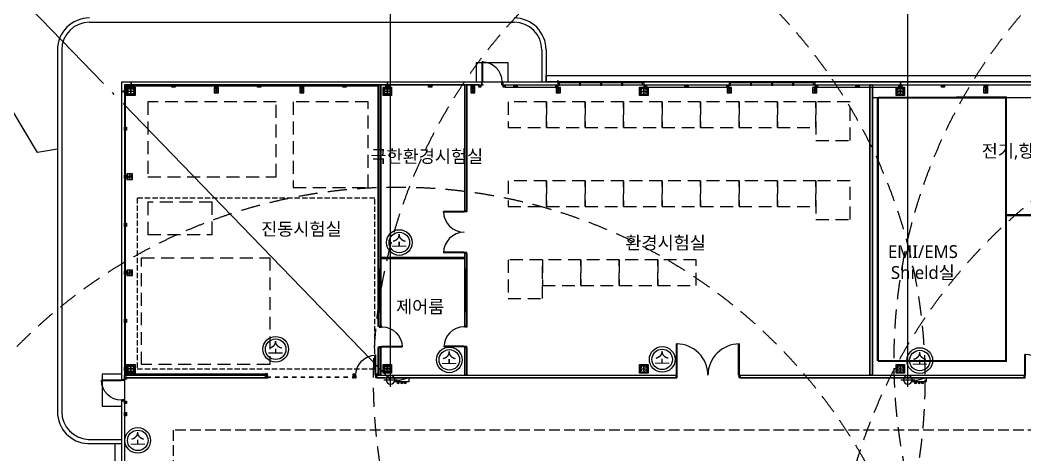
# Model space of a CAD drawing. Header units: millimetres. Extents: x 0 to 168200, y 0 to 118800.
# Drawn here: x 36319 to 83330, y 68870 to 89235 of the extents above; entities that cross this region are included whole.
import ezdxf
from ezdxf.enums import TextEntityAlignment as Align

# ---------------------------------------------------------------- set-up
doc = ezdxf.new("R2010")
doc.units = ezdxf.units.MM
doc.header["$LTSCALE"] = 200
for name, pattern in [('CEN-GAUN', [32.2, 30, -1, 0.2, -1]), ('CENTER', [50.8, 31.75, -6.35, 6.35, -6.35]), ('DASH', [0.35, 0.25, -0.1]), ('HID', [2.3, 1.5, -0.8]), ('HID2-GAUN', [3.75, 2.5, -1.25]), ('HIDDEN', [0.375, 0.25, -0.125]), ('HIDDEN2', [1, 0.5, -0.5])]:
    doc.linetypes.add(name, pattern=pattern)
doc.layers.get('DEFPOINTS').update_dxf_attribs({"color": 137})
for name, color, linetype in [('AA-WAXM-FRAM', 7, 'Continuous'), ('BACK', 8, 'Continuous'), ('CEN', 1, 'CEN-GAUN'), ('H', 2, 'Continuous'), ('PIPE', 3, 'Continuous'), ('R', 1, 'Continuous'), ('메탈판넬-2', 8, 'Continuous')]:
    doc.layers.add(name, color=color, linetype=linetype)
doc.styles.add('ghs', font='')
doc.styles.add('돋움', font='')
doc.styles.add('스타일1', font='')
doc.styles.get('ghs').set_extended_font_data('Dotum')
doc.styles.get('돋움').set_extended_font_data('Dotum')
doc.styles.get('스타일1').set_extended_font_data('Malgun Gothic')
doc.dimstyles.new('M-200', dxfattribs={"dimscale": 200, "dimtxt": 3, "dimasz": 1, "dimexe": 1, "dimexo": 1, "dimgap": 1, "dimtad": 1, "dimdec": 0, "dimdsep": 46, "dimlunit": 6, "dimtxsty": '돋움', "dimblk": 'DOT', "dimcen": 1, "dimclrd": 256, "dimclre": 256, "dimclrt": 256, "dimazin": 0, "dimtfac": 1, "dimtdec": 0, "dimtix": 1, "dimtmove": 2, "dimatfit": 3, "dimldrblk": 'DOT', "dimfxl": 1, "dimtolj": 1, "dimtzin": 1, "dimlwd": -1, "dimlwe": -1, "dimarcsym": 0})

# ---------------------------------------------------------------- blocks, each defined once
blk = doc.blocks.new('HH')
at = {"layer": 'H'}
blk.add_hatch(color=1, dxfattribs=at).paths.add_polyline_path([(-650, 0), (-650, -180), (0, -180)])
at = {"layer": 'H', "color": 1}
for p, q in [((0, -180), (-650, 0)), ((-549, 41), (-426, 41)), ((-487, 102), (-487, -21)), ((-386, 41), (-263, 41)), ((-325, 102), (-325, -21)), ((-224, 41), (-101, 41)), ((-162, 102), (-162, -21))]:
    blk.add_line(p, q, dxfattribs=at)
at = {"layer": 'H'}
blk.add_lwpolyline([(-650, 0), (-650, -180), (0, -180), (0, 0)], close=True, dxfattribs=at)
at = {"layer": 'H', "color": 1}
for centre in [(-487, 41), (-325, 41), (-162, 41)]:
    blk.add_circle(centre, 40.6, dxfattribs=at)
blk = doc.blocks.new('f-004')
at = {"layer": 'PIPE', "color": 1, "linetype": 'CENTER'}
for p, q in [((-1.61, 0), (1.61, 0)), ((0, 1.61), (0, -1.61))]:
    blk.add_line(p, q, dxfattribs=at)
at = {"layer": 'PIPE', "color": 2}
blk.add_circle((0, 0), 1, dxfattribs=at)
blk = doc.blocks.new('_DOT')
at = {"color": 0, "linetype": 'ByBlock'}
blk.add_line((-0.5, 0), (-1, 0), dxfattribs=at)
at = {"color": 0, "linetype": 'ByBlock', "const_width": 0.5}
blk.add_lwpolyline([(-0.25, 0, 1), (0.25, 0, 1)], format="xyb", close=True, dxfattribs=at)
blk = doc.blocks.new('*D840')
at = {"layer": 'CEN', "ltscale": 3}
for p, q in [((33508, 93205), (36129, 90496)), ((53652, 72385), (36268, 90352))]:
    blk.add_line(p, q, dxfattribs=at)
at = {"layer": 'DEFPOINTS', "color": 0}
for p in [(36268, 90352), (53652, 72385)]:
    blk.add_point(p, dxfattribs=at)
at = {"layer": 'CEN', "linetype": 'ByBlock', "xscale": 200, "yscale": 200, "zscale": 200, "rotation": 314.053847875248}
blk.add_blockref('_DOT', (36268, 90352), dxfattribs=at)
at = {"layer": 'CEN', "insert": (35150, 92311), "char_height": 600, "attachment_point": 5, "rotation": 314.0538, "style": '돋움'}
blk.add_mtext('\\A1;R25,000', dxfattribs=at)
blk = doc.blocks.new('D-1000')
at = {"layer": 'BACK'}
blk.add_line((30, 125), (30, 1065), dxfattribs=at)
for points in [[(30, 125), (65, 125), (65, 1065), (30, 1065)], [(0, -10), (45, -10), (45, -10), (45, -10), (45, 95), (30, 95), (30, 125), (0, 125), (0, -10)], [(1000, -10), (955, -10), (955, -10), (955, -10), (955, 95), (970, 95), (970, 125), (1000, 125), (1000, -10)]]:
    blk.add_lwpolyline(points, dxfattribs=at)
blk.add_arc((30, 125), 940, 0, 90, dxfattribs=at)
blk = doc.blocks.new('D-2000')
at = {"layer": 'BACK'}
for p, q in [((30, 210), (30, 1180)), ((1970, 210), (1970, 1180))]:
    blk.add_line(p, q, dxfattribs=at)
for points in [[(30, 210), (65, 210), (65, 1180), (30, 1180)], [(1970, 210), (1935, 210), (1935, 1180), (1970, 1180)], [(0, 85), (45, 85), (45, 85), (45, 85), (45, 180), (30, 180), (30, 210), (0, 210), (0, 85)], [(2000, 85), (1955, 85), (1955, 85), (1955, 85), (1955, 180), (1970, 180), (1970, 210), (2000, 210), (2000, 85)]]:
    blk.add_lwpolyline(points, dxfattribs=at)
for centre, start, end in [((30, 210), 0, 90), ((1970, 210), 90, 180)]:
    blk.add_arc(centre, 970, start, end, dxfattribs=at)
blk = doc.blocks.new('XREF-A-PLAN$0$D-2000')
at = {"layer": 'BACK'}
for p, q in [((-970, 190), (-970, 1660)), ((1970, 190), (1970, 1660))]:
    blk.add_line(p, q, dxfattribs=at)
for points in [[(-970, 190), (-935, 190), (-935, 1660), (-970, 1660)], [(1970, 190), (1935, 190), (1935, 1660), (1970, 1660)], [(-1000, 65), (-955, 65), (-955, 65), (-955, 65), (-955, 160), (-970, 160), (-970, 190), (-1000, 190), (-1000, 65)], [(2000, 65), (1955, 65), (1955, 65), (1955, 65), (1955, 160), (1970, 160), (1970, 190), (2000, 190), (2000, 65)]]:
    blk.add_lwpolyline(points, dxfattribs=at)
for centre, start, end in [((-970, 190), 0, 90), ((1970, 190), 90, 180)]:
    blk.add_arc(centre, 1470, start, end, dxfattribs=at)
blk = doc.blocks.new('shutte-4x4')
at = {"layer": 'BACK'}
h = blk.add_hatch(dxfattribs=at)
h.set_pattern_fill('ANSI37', color=256, scale=1.25, angle=360, style=0)
h.set_pattern_definition([(135, (628927.8064, 2052648.192), (-2.806330038, -2.806330038), []), (225, (628927.8064, 2052648.192), (2.806330038, -2.806330038), [])])
h.paths.add_polyline_path([(-5027, 13, 0.484621), (-5027, 12, -0.246615), (-5022, 6), (-5022, 6), (-5022, -6), (-5016, -6), (-5016, 4, -0.042788), (-5016, 4, 0.351979)])
h.paths.add_polyline_path([(-5016, -6), (-5022, -6), (-5022, -9), (-5016, -9)])
h.paths.add_polyline_path([(-5016, -9), (-5022, -9), (-5022, -13), (-5016, -13)])
h.paths.add_polyline_path([(-5016, -13), (-5022, -13), (-5022, -23), (-5014, -23), (-5014, -17), (-5016, -17)])
h = blk.add_hatch(dxfattribs=at)
h.set_pattern_fill('ANSI37', color=256, scale=1.25, angle=360, style=0)
h.set_pattern_definition([(225, (628927.8064, 2061425.844), (-2.806330038, 2.806330038), []), (135, (628927.8064, 2061425.844), (2.806330038, 2.806330038), [])])
h.paths.add_polyline_path([(-996, 13, -0.484621), (-995, 12, 0.246615), (-1000, 6), (-1000, 6), (-1000, -6), (-1006, -6), (-1006, 4, 0.042788), (-1006, 4, -0.351979)])
h.paths.add_polyline_path([(-1006, -6), (-1000, -6), (-1000, -9), (-1006, -9)])
h.paths.add_polyline_path([(-1006, -9), (-1000, -9), (-1000, -13), (-1006, -13)])
h.paths.add_polyline_path([(-1006, -13), (-1000, -13), (-1000, -23), (-1009, -23), (-1009, -17), (-1006, -17)])
for p, q in [((-5111, 75), (-5111, -25)), ((-5096, 75), (-5111, 75)), ((-5110, 73), (-5110, -24)), ((-5096, 73), (-5110, 73)), ((-5026, 85), (-5096, 85)), ((-5096, 85), (-5096, 55)), ((-5096, 75), (-5096, 73)), ((-5094, 55), (-5096, 55)), ((-5029, 83), (-5094, 83)), ((-5094, 83), (-5094, 55)), ((-5083, 26), (-5013, 26)), ((-5083, -2), (-5083, 26)), ((-5081, 25), (-5011, 25)), ((-5081, 0), (-5081, 25)), ((-5071, 77), (-5071, 83)), ((-5051, 77), (-5071, 77)), ((-5066, 85), (-5066, 125)), ((-5066, 75), (-5066, 83)), ((-5063, 13), (-5063, 23)), ((-5056, 85), (-5056, 125)), ((-5056, 75), (-5056, 83)), ((-5051, 77), (-5051, 83)), ((-5029, 83), (-5029, 55)), ((-5026, 55), (-5029, 55)), ((-5026, 85), (-5026, 55)), ((-5026, 73), (-5026, 75)), ((-5011, 75), (-5026, 75)), ((-5013, 73), (-5026, 73)), ((-5022, 0), (-5022, 6)), ((-5016, -17), (-5016, 4)), ((-5014, -23), (-5014, 4)), ((-5013, 26), (-5013, 73)), ((-5011, 25), (-5011, 75)), ((-5011, -25), (-5011, 4)), ((-1011, 25), (-1011, 75)), ((-1011, 75), (-996, 75)), ((-941, 25), (-1011, 25)), ((-1011, -25), (-1011, 4)), ((-1010, 26), (-1010, 73)), ((-1010, 73), (-996, 73)), ((-940, 26), (-1010, 26)), ((-1009, -23), (-1009, 4)), ((-1006, -17), (-1006, 4)), ((-1000, 0), (-1000, 6)), ((-996, 85), (-926, 85)), ((-996, 85), (-996, 55)), ((-996, 73), (-996, 75)), ((-996, 55), (-994, 55)), ((-994, 83), (-929, 83)), ((-994, 83), (-994, 55)), ((-971, 77), (-971, 83)), ((-971, 77), (-951, 77)), ((-966, 85), (-966, 125)), ((-966, 75), (-966, 83)), ((-960, 13), (-960, 23)), ((-956, 85), (-956, 125)), ((-956, 75), (-956, 83)), ((-951, 77), (-951, 83)), ((-941, 0), (-941, 25)), ((-940, -2), (-940, 26)), ((-929, 83), (-929, 55)), ((-929, 55), (-926, 55)), ((-926, 85), (-926, 55)), ((-926, 75), (-926, 73)), ((-926, 75), (-911, 75)), ((-926, 73), (-913, 73)), ((-913, 73), (-913, -24)), ((-911, 75), (-911, -25)), ((-5111, -25), (-5011, -25)), ((-5110, -24), (-5013, -24)), ((-5083, -2), (-5025, -2)), ((-5081, 0), (-5022, 0)), ((-5031, -6), (-5036, -9)), ((-5031, -13), (-5036, -9)), ((-5031, -6), (-5014, -6)), ((-5031, -13), (-5014, -13)), ((-5025, -24), (-5025, -2)), ((-5022, -24), (-5022, 0)), ((-5014, -17), (-5016, -17)), ((-5014, -6), (-5011, -3)), ((-5014, -13), (-5011, -16)), ((-5013, -24), (-5013, -2)), ((-5011, -25), (-5011, 0)), ((-1011, -25), (-1011, 0)), ((-1009, -6), (-1011, -3)), ((-1009, -13), (-1011, -16)), ((-911, -25), (-1011, -25)), ((-1010, -24), (-1010, -2)), ((-913, -24), (-1010, -24)), ((-991, -6), (-1009, -6)), ((-991, -13), (-1009, -13)), ((-1009, -17), (-1006, -17)), ((-941, 0), (-1000, 0)), ((-1000, -24), (-1000, 0)), ((-940, -2), (-998, -2)), ((-998, -24), (-998, -2)), ((-991, -6), (-986, -9)), ((-991, -13), (-986, -9))]:
    blk.add_line(p, q, dxfattribs=at)
at = {"layer": 'BACK', "linetype": 'HIDDEN2', "ltscale": 2}
for p, q in [((-5063, 23), (-960, 23)), ((-5063, 13), (-960, 13))]:
    blk.add_line(p, q, dxfattribs=at)
at = {"layer": 'BACK'}
for points in [[(-5011, 175), (-5111, 175), (-5111, 85), (-5011, 85)], [(-5014, 173), (-5109, 173), (-5109, 87), (-5014, 87)], [(-1011, 175), (-911, 175), (-911, 85), (-1011, 85)], [(-1009, 173), (-914, 173), (-914, 87), (-1009, 87)]]:
    blk.add_lwpolyline(points, close=True, dxfattribs=at)
for centre, radius, start, end in [((-5117, 80), 7.53, 318.3864, 41.6136), ((-5116, 80), 7.53, 318.3864, 41.6136), ((-5114, 80), 7.53, 318.3864, 41.6136), ((-5113, 80), 7.53, 318.3864, 41.6136), ((-5112, 80), 7.53, 318.3864, 41.6136), ((-5111, 80), 7.53, 318.3864, 41.6136), ((-5110, 80), 7.53, 318.3864, 41.6136), ((-5108, 80), 7.53, 318.3864, 41.6136), ((-5107, 80), 7.53, 318.3864, 41.6136), ((-5106, 80), 7.53, 318.3864, 41.6136), ((-5069, 132), 7.9, 216.9609, 331.8306), ((-5061, 99), 24.2, 245.5812, 294.4188), ((-5055, 124), 7.93, 47.3689, 145.662), ((-5027, 2), 11, 10.779, 88.343), ((-5027, 13), 0.603, 108.9819, 212.4052), ((-5030, 5), 8.07, 9.966, 64.9017), ((-5016, 80), 7.53, 138.3864, 221.6136), ((-5015, 80), 7.53, 138.3864, 221.6136), ((-5014, 80), 7.53, 138.3864, 221.6136), ((-5013, 80), 7.53, 138.3864, 221.6136), ((-5012, 80), 7.53, 138.3864, 221.6136), ((-5010, 80), 7.53, 138.3864, 221.6136), ((-5009, 80), 7.53, 138.3864, 221.6136), ((-5008, 80), 7.53, 138.3864, 221.6136), ((-5014, 4), 2.5, 0, 180), ((-5007, 80), 7.53, 138.3864, 221.6136), ((-5006, 80), 7.53, 138.3864, 221.6136), ((-1017, 80), 7.53, 318.3864, 41.6136), ((-1009, 4), 2.5, 0, 180), ((-1016, 80), 7.53, 318.3864, 41.6136), ((-1014, 80), 7.53, 318.3864, 41.6136), ((-1013, 80), 7.53, 318.3864, 41.6136), ((-1012, 80), 7.53, 318.3864, 41.6136), ((-995, 2), 11, 91.657, 169.221), ((-1011, 80), 7.53, 318.3864, 41.6136), ((-1010, 80), 7.53, 318.3864, 41.6136), ((-1008, 80), 7.53, 318.3864, 41.6136), ((-1007, 80), 7.53, 318.3864, 41.6136), ((-1006, 80), 7.53, 318.3864, 41.6136), ((-992, 5), 8.07, 115.0983, 170.034), ((-996, 13), 0.603, 327.5948, 71.0181), ((-967, 124), 7.93, 34.338, 132.6311), ((-961, 99), 24.2, 245.5812, 294.4188), ((-954, 132), 7.9, 208.1694, 323.0391), ((-916, 80), 7.53, 138.3864, 221.6136), ((-915, 80), 7.53, 138.3864, 221.6136), ((-914, 80), 7.53, 138.3864, 221.6136), ((-913, 80), 7.53, 138.3864, 221.6136), ((-912, 80), 7.53, 138.3864, 221.6136), ((-910, 80), 7.53, 138.3864, 221.6136), ((-909, 80), 7.53, 138.3864, 221.6136), ((-908, 80), 7.53, 138.3864, 221.6136), ((-907, 80), 7.53, 138.3864, 221.6136), ((-906, 80), 7.53, 138.3864, 221.6136)]:
    blk.add_arc(centre, radius, start, end, dxfattribs=at)
blk = doc.blocks.new('SQ-PIPE-100X100X4.5T')
at = {"layer": 'BACK'}
for p, q in [((-89, 8), (46, 8)), ((-89, -8), (46, -8))]:
    blk.add_line(p, q, dxfattribs=at)
blk.add_circle((-69, 0), 7.5, dxfattribs=at)
blk.add_arc((-102, 0), 15.1, 330.1372, 29.8628, dxfattribs=at)
blk = doc.blocks.new('SQ-PIPE-100X100X4.5TS')
at = {"layer": 'BACK'}
for p, q in [((-71, 4), (71, 96)), ((71, 4), (-71, 96))]:
    blk.add_line(p, q, dxfattribs=at)
for points in [[(75, 0), (75, 100), (-75, 100), (-75, 0)], [(71, 4), (71, 96), (-71, 96), (-71, 4)]]:
    blk.add_lwpolyline(points, close=True, dxfattribs=at)
blk = doc.blocks.new('SQ-PIPE-100X100X4.5TP')
at = {"layer": 'BACK'}
for p, q in [((-96, 96), (-4, 4)), ((-4, 96), (-96, 4))]:
    blk.add_line(p, q, dxfattribs=at)
for points in [[(0, 100), (0, 0), (-100, 0), (-100, 100)], [(-4, 96), (-4, 4), (-96, 4), (-96, 96)]]:
    blk.add_lwpolyline(points, close=True, dxfattribs=at)
blk = doc.blocks.new('X-PIPE-1PL')
at = {"layer": 'AA-WAXM-FRAM', "color": 8}
for p, q in [((24100, 200), (27900, 200)), ((32100, 200), (35950, 200))]:
    blk.add_line(p, q, dxfattribs=at)
for p in [(16380, 200), (17520, 200), (19980, 200), (24120, 200), (27980, 200), (32120, 200), (-200, -13480), (-200, -14620)]:
    blk.add_blockref('SQ-PIPE-100X100X4.5TP', p)
at = {"layer": 'AA-WAXM-FRAM'}
for p, xscale, rotation in [((-346, 0), -1, 180), ((0, 346), -1.000000000000004, 90), ((12000, 346), -1.000000000000004, 90), ((36000, 346), -1.000000000000004, 90)]:
    blk.add_blockref('SQ-PIPE-100X100X4.5T', p, dxfattribs=dict(at, xscale=xscale, rotation=rotation))
at = {"layer": '메탈판넬-2', "xscale": -1}
for p, rotation in [((-300, 0), 270), ((0, 300), 180), ((2000, 300), 180), ((4000, 300), 180), ((6000, 300), 180), ((8000, 300), 180), ((10000, 300), 180), ((12000, 300), 180), ((14000, 300), 180), ((16000, 300), 180), ((18000, 300), 180), ((26000, 300), 180), ((34000, 300), 180), ((36000, 308), 180), ((38000, 300), 180), ((40000, 300), 180), ((-300, -1750), 270), ((-300, -4000), 270), ((-300, -6250), 270), ((-300, -8500), 270), ((-300, -10750), 270), ((-300, -13000), 270), ((-300, -15125), 270)]:
    blk.add_blockref('SQ-PIPE-100X100X4.5TS', p, dxfattribs=dict(at, rotation=rotation))
blk = doc.blocks.new('1층 창문-1')
at = {"layer": 'BACK'}
for p, q in [((61530, 86335), (61500, 86335)), ((61500, 86335), (61500, 86185)), ((61560, 86311), (61500, 86311)), ((61500, 86185), (61560, 86185)), ((61530, 86311), (61530, 86335)), ((61560, 86185), (61560, 86311)), ((62515, 86312), (62515, 86336)), ((63500, 86312), (63500, 86336)), ((64485, 86312), (64485, 86336)), ((65440, 86311), (65500, 86311)), ((65440, 86185), (65440, 86311)), ((65500, 86185), (65440, 86185)), ((65470, 86311), (65470, 86335)), ((65470, 86335), (65500, 86335)), ((65500, 86335), (65500, 86185)), ((69530, 86335), (69500, 86335)), ((69500, 86335), (69500, 86185)), ((69560, 86311), (69500, 86311)), ((69500, 86185), (69560, 86185)), ((69530, 86311), (69530, 86335)), ((69560, 86185), (69560, 86311)), ((70515, 86312), (70515, 86336)), ((71500, 86312), (71500, 86336)), ((72485, 86312), (72485, 86336)), ((73440, 86311), (73500, 86311)), ((73440, 86185), (73440, 86311)), ((73500, 86185), (73440, 86185)), ((73470, 86311), (73470, 86335)), ((73470, 86335), (73500, 86335)), ((73500, 86335), (73500, 86185))]:
    blk.add_line(p, q, dxfattribs=at)
at = {"layer": 'BACK', "linetype": 'Continuous', "ltscale": 2}
for p, q in [((61530, 86335), (65470, 86335)), ((61530, 86311), (65500, 86311)), ((69530, 86335), (73470, 86335)), ((69530, 86311), (73500, 86311))]:
    blk.add_line(p, q, dxfattribs=at)
at = {"layer": 'BACK', "linetype": 'Continuous'}
for p, q in [((65500, 86185), (61560, 86185)), ((73500, 86185), (69560, 86185))]:
    blk.add_line(p, q, dxfattribs=at)
at = {"layer": 'BACK'}
for points in [[(62485, 86186), (62545, 86186), (62545, 86312), (62485, 86312)], [(63470, 86186), (63530, 86186), (63530, 86312), (63470, 86312)], [(64455, 86186), (64515, 86186), (64515, 86312), (64455, 86312)], [(70485, 86186), (70545, 86186), (70545, 86312), (70485, 86312)], [(71470, 86186), (71530, 86186), (71530, 86312), (71470, 86312)], [(72455, 86186), (72515, 86186), (72515, 86312), (72455, 86312)]]:
    blk.add_lwpolyline(points, close=True, dxfattribs=at)
blk = doc.blocks.new('*U220')
for p, q in [((59, 185), (0, 185)), ((59, 9), (0, 9)), ((72, 172), (72, 22)), ((78, 172), (78, 22)), ((91, 185), (150, 185)), ((91, 9), (150, 9))]:
    blk.add_line(p, q)
for points in [[(150, 185), (150, 194), (0, 194), (0, 185)], [(0, 9), (0, 0), (150, 0), (150, 9)]]:
    blk.add_lwpolyline(points)
for centre, start, end in [((59, 172), 0, 90), ((59, 22), 270, 0), ((91, 172), 90, 180), ((91, 22), 180, 270)]:
    blk.add_arc(centre, 13, start, end)
blk = doc.blocks.new('x-stu-1Fcol')
at = {"layer": 'BACK'}
for p, q in [((4110, 50), (3890, 50)), ((8110, 50), (7890, 50)), ((16110, 50), (15890, 50)), ((20110, 50), (19890, 50)), ((28110, 50), (27890, 50)), ((32110, 50), (31890, 50)), ((40110, 50), (39890, 50)), ((-53, -4140), (-53, -3860)), ((-53, -8640), (-53, -8360))]:
    blk.add_line(p, q, dxfattribs=at)
for points in [[(200, 200), (200, -200), (-200, -200), (-200, 200)], [(150, 150), (150, -150), (-150, -150), (-150, 150)], [(6, 150), (6, 5), (-6, 5), (-6, 150)], [(4100, 180), (3900, 180), (3900, -80), (4100, -80)], [(8100, 180), (7900, 180), (7900, -80), (8100, -80)], [(11800, -200), (11800, 200), (12200, 200), (12200, -200)], [(11850, -150), (11850, 150), (12150, 150), (12150, -150)], [(11994, 5), (11994, 150), (12006, 150), (12006, 5)], [(16100, 180), (15900, 180), (15900, -80), (16100, -80)], [(20100, 180), (19900, 180), (19900, -80), (20100, -80)], [(23800, 200), (24200, 200), (24200, -200), (23800, -200)], [(23850, 150), (24150, 150), (24150, -150), (23850, -150)], [(23850, 6), (23995, 6), (23995, -6), (23850, -6)], [(24005, 6), (24150, 6), (24150, -6), (24005, -6)], [(28100, 180), (27900, 180), (27900, -80), (28100, -80)], [(32100, 180), (31900, 180), (31900, -80), (32100, -80)], [(35800, 200), (36200, 200), (36200, -200), (35800, -200)], [(35850, 150), (36150, 150), (36150, -150), (35850, -150)], [(35850, 6), (35995, 6), (35995, -6), (35850, -6)], [(36005, 6), (36150, 6), (36150, -6), (36005, -6)], [(40100, 180), (39900, 180), (39900, -80), (40100, -80)], [(6, -5), (6, -150), (-6, -150), (-6, -5)], [(11994, -150), (11994, -5), (12006, -5), (12006, -150)], [(77, -4130), (77, -3870), (-183, -3870), (-183, -4130)], [(77, -8630), (77, -8370), (-183, -8370), (-183, -8630)], [(200, -12800), (200, -13200), (-200, -13200), (-200, -12800)], [(150, -12850), (150, -13150), (-150, -13150), (-150, -12850)], [(6, -12850), (6, -12995), (-6, -12995), (-6, -12850)], [(6, -13005), (6, -13150), (-6, -13150), (-6, -13005)], [(12200, -12800), (12200, -13200), (11800, -13200), (11800, -12800)], [(12150, -12850), (12150, -13150), (11850, -13150), (11850, -12850)], [(12006, -12850), (12006, -12995), (11994, -12995), (11994, -12850)], [(12006, -13005), (12006, -13150), (11994, -13150), (11994, -13005)], [(23800, -12800), (24200, -12800), (24200, -13200), (23800, -13200)], [(23850, -12850), (24150, -12850), (24150, -13150), (23850, -13150)], [(23850, -12994), (23995, -12994), (23995, -13006), (23850, -13006)], [(24005, -12994), (24150, -12994), (24150, -13006), (24005, -13006)], [(35800, -12800), (36200, -12800), (36200, -13200), (35800, -13200)], [(35850, -12850), (36150, -12850), (36150, -13150), (35850, -13150)], [(35850, -12994), (35995, -12994), (35995, -13006), (35850, -13006)], [(36005, -12994), (36150, -12994), (36150, -13006), (36005, -13006)]]:
    blk.add_lwpolyline(points, close=True, dxfattribs=at)
for points in [[(-150, 150), (-135, 150), (-135, 23, 0.414214), (-117, 5), (117, 5, 0.414214), (135, 23), (135, 150), (150, 150), (150, -150), (135, -150), (135, -23, 0.414214), (117, -5), (-117, -5, 0.414214), (-135, -23), (-135, -150), (-150, -150)], [(4050, -50), (4050, -41), (4016, -41, -0.414214), (4003, -28), (4003, 128, -0.414214), (4016, 141), (4050, 141), (4050, 150), (3950, 150), (3950, 141), (3984, 141, -0.414214), (3997, 128), (3997, -28, -0.414214), (3984, -41), (3950, -41), (3950, -50)], [(8050, -50), (8050, -41), (8016, -41, -0.414214), (8003, -28), (8003, 128, -0.414214), (8016, 141), (8050, 141), (8050, 150), (7950, 150), (7950, 141), (7984, 141, -0.414214), (7997, 128), (7997, -28, -0.414214), (7984, -41), (7950, -41), (7950, -50)], [(12150, -150), (12135, -150), (12135, -23, 0.414214), (12117, -5), (11883, -5, 0.414214), (11865, -23), (11865, -150), (11850, -150), (11850, 150), (11865, 150), (11865, 23, 0.414214), (11883, 5), (12117, 5, 0.414214), (12135, 23), (12135, 150), (12150, 150)], [(16050, -50), (16050, -41), (16016, -41, -0.414214), (16003, -28), (16003, 128, -0.414214), (16016, 141), (16050, 141), (16050, 150), (15950, 150), (15950, 141), (15984, 141, -0.414214), (15997, 128), (15997, -28, -0.414214), (15984, -41), (15950, -41), (15950, -50)], [(20050, -50), (20050, -41), (20016, -41, -0.414214), (20003, -28), (20003, 128, -0.414214), (20016, 141), (20050, 141), (20050, 150), (19950, 150), (19950, 141), (19984, 141, -0.414214), (19997, 128), (19997, -28, -0.414214), (19984, -41), (19950, -41), (19950, -50)], [(23850, -150), (23850, -135), (23977, -135, 0.414214), (23995, -117), (23995, 117, 0.414214), (23977, 135), (23850, 135), (23850, 150), (24150, 150), (24150, 135), (24023, 135, 0.414214), (24005, 117), (24005, -117, 0.414214), (24023, -135), (24150, -135), (24150, -150)], [(28050, -50), (28050, -41), (28016, -41, -0.414214), (28003, -28), (28003, 128, -0.414214), (28016, 141), (28050, 141), (28050, 150), (27950, 150), (27950, 141), (27984, 141, -0.414214), (27997, 128), (27997, -28, -0.414214), (27984, -41), (27950, -41), (27950, -50)], [(32050, -50), (32050, -41), (32016, -41, -0.414214), (32003, -28), (32003, 128, -0.414214), (32016, 141), (32050, 141), (32050, 150), (31950, 150), (31950, 141), (31984, 141, -0.414214), (31997, 128), (31997, -28, -0.414214), (31984, -41), (31950, -41), (31950, -50)], [(35850, -150), (35850, -135), (35977, -135, 0.414214), (35995, -117), (35995, 117, 0.414214), (35977, 135), (35850, 135), (35850, 150), (36150, 150), (36150, 135), (36023, 135, 0.414214), (36005, 117), (36005, -117, 0.414214), (36023, -135), (36150, -135), (36150, -150)], [(40050, -50), (40050, -41), (40016, -41, -0.414214), (40003, -28), (40003, 128, -0.414214), (40016, 141), (40050, 141), (40050, 150), (39950, 150), (39950, 141), (39984, 141, -0.414214), (39997, 128), (39997, -28, -0.414214), (39984, -41), (39950, -41), (39950, -50)], [(-150, -12850), (-135, -12850), (-135, -12977, 0.414214), (-117, -12995), (117, -12995, 0.414214), (135, -12977), (135, -12850), (150, -12850), (150, -13150), (135, -13150), (135, -13023, 0.414214), (117, -13005), (-117, -13005, 0.414214), (-135, -13023), (-135, -13150), (-150, -13150)], [(11850, -12850), (11865, -12850), (11865, -12977, 0.414214), (11883, -12995), (12117, -12995, 0.414214), (12135, -12977), (12135, -12850), (12150, -12850), (12150, -13150), (12135, -13150), (12135, -13023, 0.414214), (12117, -13005), (11883, -13005, 0.414214), (11865, -13023), (11865, -13150), (11850, -13150)], [(23850, -13150), (23850, -13135), (23977, -13135, 0.414214), (23995, -13117), (23995, -12883, 0.414214), (23977, -12865), (23850, -12865), (23850, -12850), (24150, -12850), (24150, -12865), (24023, -12865, 0.414214), (24005, -12883), (24005, -13117, 0.414214), (24023, -13135), (24150, -13135), (24150, -13150)], [(35850, -13150), (35850, -13135), (35977, -13135, 0.414214), (35995, -13117), (35995, -12883, 0.414214), (35977, -12865), (35850, -12865), (35850, -12850), (36150, -12850), (36150, -12865), (36023, -12865, 0.414214), (36005, -12883), (36005, -13117, 0.414214), (36023, -13135), (36150, -13135), (36150, -13150)]]:
    blk.add_lwpolyline(points, format="xyb", close=True, dxfattribs=at)
for centre, radius in [((-71, 110), 11), ((70, 110), 11), ((3950, 50), 12), ((4050, 50), 12), ((7950, 50), 12), ((8050, 50), 12), ((11930, 110), 11), ((12070, 110), 11), ((15950, 50), 12), ((16050, 50), 12), ((19950, 50), 12), ((20050, 50), 12), ((23890, 70), 11), ((24110, 70), 11), ((27950, 50), 12), ((28050, 50), 12), ((31950, 50), 12), ((32050, 50), 12), ((35890, 70), 11), ((36110, 70), 11), ((39950, 50), 12), ((40050, 50), 12), ((-71, -110), 11), ((70, -110), 11), ((11930, -110), 11), ((12070, -110), 11), ((23890, -71), 11), ((24110, -71), 11), ((35890, -71), 11), ((36110, -71), 11), ((-53, -3920), 12), ((-53, -4080), 12), ((-53, -8420), 12), ((-53, -8580), 12), ((-71, -12890), 11), ((-71, -13110), 11), ((70, -12890), 11), ((70, -13110), 11), ((11930, -12890), 11), ((11930, -13110), 11), ((12070, -12890), 11), ((12070, -13110), 11), ((23890, -12929), 11), ((23890, -13070), 11), ((24110, -12929), 11), ((24110, -13070), 11), ((35890, -12929), 11), ((35890, -13070), 11), ((36110, -12929), 11), ((36110, -13070), 11)]:
    blk.add_circle(centre, radius, dxfattribs=at)
at = {"layer": 'BACK', "rotation": 89.99999999999997}
for p in [(44, -4075), (44, -8575)]:
    blk.add_blockref('*U220', p, dxfattribs=at)
at = {"layer": 'BACK', "style": '스타일1'}
for p in [(3940, 76), (7940, 76), (15940, 76), (19940, 76), (27940, 76), (31940, 76), (39940, 76)]:
    blk.add_text('WC1', height=35, rotation=90, dxfattribs=at).set_placement(p)
for p in [(-36, -3911), (-36, -8411)]:
    blk.add_text('WC2', height=35, dxfattribs=at).set_placement(p)
blk = doc.blocks.new('EL-FR')
at = {"layer": 'BACK', "linetype": 'HIDDEN', "ltscale": 2}
for p, q in [((-1500, -1120), (-740, -1120)), ((-3300, -1880), (-4060, -1880)), ((-6000, -2220), (-5240, -2220)), ((-3300, -2150), (-4150, -2150)), ((-1500, -2150), (-650, -2150)), ((-8000, -2980), (-8760, -2980)), ((-6000, -3020), (-5240, -3020)), ((-7800, -3780), (-8560, -3780)), ((-6000, -3820), (-5240, -3820)), ((-3300, -3850), (-4150, -3850)), ((-1500, -3850), (-650, -3850)), ((-1300, -4120), (-540, -4120)), ((-7800, -4650), (-8650, -4650)), ((-7800, -4580), (-8560, -4580)), ((-6000, -4650), (-5150, -4650)), ((-3300, -4880), (-4060, -4880)), ((-1300, -4920), (-540, -4920)), ((-3300, -5680), (-4060, -5680)), ((-1300, -5720), (-540, -5720)), ((-7800, -6350), (-8650, -6350)), ((-6000, -6350), (-5150, -6350)), ((-6000, -6420), (-5240, -6420)), ((-3300, -6480), (-4060, -6480)), ((-3300, -6690), (-4260, -6690)), ((-1300, -6690), (-340, -6690)), ((-8400, -7490), (-9360, -7490)), ((-8400, -7180), (-9160, -7180)), ((-6000, -7490), (-5040, -7490)), ((-3300, -8610), (-4260, -8610)), ((-1300, -8610), (-340, -8610)), ((-1300, -8820), (-540, -8820)), ((-8400, -9410), (-9360, -9410)), ((-6000, -9410), (-5040, -9410)), ((-6000, -9720), (-5240, -9720)), ((-3300, -9580), (-4060, -9580)), ((-3300, -9890), (-4260, -9890)), ((-1300, -9890), (-340, -9890)), ((-8400, -10480), (-9160, -10480)), ((-6000, -10520), (-5240, -10520)), ((-8400, -11280), (-9160, -11280)), ((-6000, -11320), (-5240, -11320)), ((-8400, -12080), (-9160, -12080)), ((-6000, -12120), (-5240, -12120)), ((-3300, -11810), (-4260, -11810)), ((-1300, -11810), (-340, -11810)), ((-1300, -12120), (-540, -12120)), ((-8400, -12880), (-9160, -12880)), ((-3300, -12880), (-4060, -12880))]:
    blk.add_line(p, q, dxfattribs=at)
for points in [[(-1500, -1100), (-1500, -1900), (-3300, -1900), (-3300, -1100)], [(-6000, -3000), (-8000, -3000), (-8000, -2200), (-6000, -2200)], [(-1500, -1900), (-1500, -4100), (-3300, -4100), (-3300, -1900)], [(-6000, -3000), (-6000, -3800), (-7800, -3800), (-7800, -3000)], [(-6000, -3800), (-6000, -4600), (-7800, -4600), (-7800, -3800)], [(-1300, -4100), (-1300, -4900), (-3300, -4900), (-3300, -4100)], [(-1300, -4100), (-1300, -4900), (-3300, -4900), (-3300, -4100)], [(-6000, -4600), (-6000, -6400), (-7800, -6400), (-7800, -4600)], [(-1300, -4900), (-1300, -5700), (-3300, -5700), (-3300, -4900)], [(-1300, -4900), (-1300, -5700), (-3300, -5700), (-3300, -4900)], [(-1300, -5700), (-1300, -6500), (-3300, -6500), (-3300, -5700)], [(-6000, -6400), (-6000, -7200), (-8400, -7200), (-8400, -6400)], [(-1300, -6500), (-1300, -8800), (-3300, -8800), (-3300, -6500)], [(-6000, -7200), (-6000, -9700), (-8400, -9700), (-8400, -7200)], [(-1300, -8800), (-1300, -9600), (-3300, -9600), (-3300, -8800)], [(-6000, -9700), (-6000, -10500), (-8400, -10500), (-8400, -9700)], [(-1300, -9600), (-1300, -12100), (-3300, -12100), (-3300, -9600)], [(-6000, -11300), (-8400, -11300), (-8400, -10500), (-6000, -10500)], [(-6000, -12100), (-8400, -12100), (-8400, -11300), (-6000, -11300)], [(-6000, -12900), (-8400, -12900), (-8400, -12100), (-6000, -12100)], [(-1300, -12100), (-1300, -12900), (-3300, -12900), (-3300, -12100)]]:
    blk.add_lwpolyline(points, close=True, dxfattribs=at)
for centre, radius, start, end in [((-3229, -1951), 834, 94.8824, 175.1176), ((-1571, -1049), 834, 274.8824, 355.1176), ((-7929, -3051), 834, 94.8824, 175.1176), ((-6071, -2149), 834, 274.8824, 355.1176), ((-3300, -2150), 850, 180, 270), ((-1500, -2150), 850, 270, 0), ((-7729, -3851), 834, 94.8824, 175.1176), ((-6071, -2949), 834, 274.8824, 355.1176), ((-3300, -3850), 850, 90, 180), ((-1500, -3850), 850, 0, 90), ((-7729, -4651), 834, 94.8824, 175.1176), ((-6071, -3749), 834, 274.8824, 355.1176), ((-3229, -4951), 834, 94.8824, 175.1176), ((-1371, -4049), 834, 274.8824, 355.1176), ((-7800, -4650), 850, 180, 270), ((-6000, -4650), 850, 270, 0), ((-3229, -5751), 834, 94.8824, 175.1176), ((-1371, -4849), 834, 274.8824, 355.1176), ((-7800, -6350), 850, 90, 180), ((-6000, -6350), 850, 0, 90), ((-3229, -6551), 834, 94.8824, 175.1176), ((-1371, -5649), 834, 274.8824, 355.1176), ((-8329, -7251), 834, 94.8824, 175.1176), ((-6071, -6349), 834, 274.8824, 355.1176), ((-3300, -6690), 960, 180, 270), ((-1300, -6690), 960, 270, 0), ((-8400, -7490), 960, 180, 270), ((-6000, -7490), 960, 270, 0), ((-3300, -8610), 960, 90, 180), ((-1300, -8610), 960, 0, 90), ((-8400, -9410), 960, 90, 180), ((-6000, -9410), 960, 0, 90), ((-3229, -9651), 834, 94.8824, 175.1176), ((-1371, -8749), 834, 274.8824, 355.1176), ((-8329, -10551), 834, 94.8824, 175.1176), ((-6071, -9649), 834, 274.8824, 355.1176), ((-3300, -9890), 960, 180, 270), ((-1300, -9890), 960, 270, 0), ((-8329, -11351), 834, 94.8824, 175.1176), ((-6071, -10449), 834, 274.8824, 355.1176), ((-3300, -11810), 960, 90, 180), ((-1300, -11810), 960, 0, 90), ((-8329, -12151), 834, 94.8824, 175.1176), ((-6071, -11249), 834, 274.8824, 355.1176), ((-8329, -12951), 834, 94.8824, 175.1176), ((-6071, -12049), 834, 274.8824, 355.1176), ((-3229, -12951), 834, 94.8824, 175.1176), ((-1371, -12049), 834, 274.8824, 355.1176)]:
    blk.add_arc(centre, radius, start, end, dxfattribs=at)
blk = doc.blocks.new('지상1층 장비')
at = {"layer": 'BACK', "linetype": 'HID', "ltscale": 2}
for points in [[(42300, 85400), (42300, 81900), (48300, 81900), (48300, 85400)], [(49100, 81400), (52600, 81400), (52600, 85400), (49100, 85400)], [(59154, 84200), (60954, 84200), (60954, 85400), (59154, 85400)], [(60954, 84200), (62754, 84200), (62754, 85400), (60954, 85400)], [(62754, 84200), (64554, 84200), (64554, 85400), (62754, 85400)], [(64554, 84200), (66354, 84200), (66354, 85400), (64554, 85400)], [(66354, 84200), (68154, 84200), (68154, 85400), (66354, 85400)], [(68154, 84200), (69954, 84200), (69954, 85400), (68154, 85400)], [(69954, 84200), (71754, 84200), (71754, 85400), (69954, 85400)], [(71754, 84200), (73554, 84200), (73554, 85400), (71754, 85400)], [(73554, 83600), (75154, 83600), (75154, 85400), (73554, 85400)], [(59154, 80500), (60954, 80500), (60954, 81700), (59154, 81700)], [(60954, 80500), (62754, 80500), (62754, 81700), (60954, 81700)], [(62754, 80500), (64554, 80500), (64554, 81700), (62754, 81700)], [(64554, 80500), (66354, 80500), (66354, 81700), (64554, 81700)], [(66354, 80500), (68154, 80500), (68154, 81700), (66354, 81700)], [(68154, 80500), (69954, 80500), (69954, 81700), (68154, 81700)], [(69954, 80500), (71754, 80500), (71754, 81700), (69954, 81700)], [(71754, 80500), (73554, 80500), (73554, 81700), (71754, 81700)], [(73554, 79900), (75154, 79900), (75154, 81700), (73554, 81700)], [(42300, 79200), (45300, 79200), (45300, 80700), (42300, 80700)], [(48000, 78100), (48000, 73100), (42000, 73100), (42000, 78100)], [(59154, 76200), (60754, 76200), (60754, 78000), (59154, 78000)], [(60754, 76800), (62554, 76800), (62554, 78000), (60754, 78000)], [(62554, 76800), (64354, 76800), (64354, 78000), (62554, 78000)], [(64354, 76800), (66154, 76800), (66154, 78000), (64354, 78000)], [(66154, 76800), (67954, 76800), (67954, 78000), (66154, 78000)], [(54710, 54600), (55210, 54600), (55210, 55400), (54710, 55400)], [(55210, 51750), (57900, 51750), (57900, 55400), (55210, 55400)], [(43450, 54550), (43450, 51750), (43950, 51750), (43950, 54550)], [(41650, 54250), (41650, 50950), (42450, 50950), (42450, 54250)], [(44400, 45400), (45900, 45400), (45900, 54400), (44400, 54400)], [(49500, 53500), (53500, 53500), (53500, 54400), (49500, 54400)], [(47700, 53500), (48900, 53500), (48900, 53800), (47700, 53800)], [(47700, 52600), (48900, 52600), (48900, 52900), (47700, 52900)], [(49500, 52000), (53500, 52000), (53500, 52900), (49500, 52900)], [(43450, 51600), (43450, 45400), (43950, 45400), (43950, 51600)], [(46500, 50500), (50000, 50500), (50000, 51400), (46500, 51400)], [(50500, 50500), (53500, 50500), (53500, 51400), (50500, 51400)], [(57425, 50250), (58425, 50250), (58425, 51250), (57425, 51250)], [(41650, 50850), (41650, 48150), (42450, 48150), (42450, 50850)], [(46500, 47900), (53500, 47900), (53500, 49900), (46500, 49900)], [(41950, 48050), (41950, 43850), (42450, 43850), (42450, 48050)], [(58975, 47725), (59575, 47725), (59575, 48325), (58975, 48325)], [(46500, 45400), (53500, 45400), (53500, 47400), (46500, 47400)], [(43250, 44300), (43250, 43100), (43750, 43100), (43750, 44300)], [(43750, 44300), (43750, 43100), (44550, 43100), (44550, 44300)], [(44550, 44300), (44550, 43100), (45350, 43100), (45350, 44300)], [(45450, 44300), (45450, 43100), (46650, 43100), (46650, 44300)], [(55450, 44200), (55450, 43200), (56450, 43200), (56450, 44200)], [(56450, 44200), (56450, 43200), (57450, 43200), (57450, 44200)], [(57450, 44200), (57450, 43200), (58450, 43200), (58450, 44200)]]:
    blk.add_lwpolyline(points, close=True, dxfattribs=at)
blk.add_lwpolyline([(57425, 50750), (55035, 50750), (55035, 45400), (57725, 45400), (57725, 50250)], dxfattribs=at)
at = {"layer": 'BACK', "linetype": 'HID'}
blk.add_blockref('EL-FR', (72500, 56200), dxfattribs=at)

msp = doc.modelspace()

# ---------------------------------------------------------------- linework, layer by layer
at = {"layer": 'BACK'}
for p, q in [((39565, 89135), (59430, 89135)), ((38065, 87835), (38065, 70898.3)), ((38265, 87835), (38265, 70898.3)), ((60730, 87835), (60730, 86335)), ((60930, 87835), (60930, 86335)), ((41065, 86335), (57930, 86335)), ((41065, 86335), (41065, 72400)), ((41200, 86200), (41200, 72400)), ((41250, 86200), (57995, 86200)), ((57930, 86335), (58870, 86335)), ((58855, 86200), (61500, 86200)), ((58870, 86335), (69500, 86335)), ((59020, 86100), (61400, 86100)), ((61503, 86345.5), (61503, 86349.7)), ((61513, 86345.5), (61513, 86349.7)), ((65500, 86335), (65500, 86200)), ((65500, 86200), (69500, 86200)), ((69500, 86335), (69500, 86200)), ((73500, 86335), (113235, 86335)), ((73500, 86335), (73500, 86200)), ((73500, 86200), (113235, 86200)), ((53146.8, 76600), (53146.8, 77525)), ((57175, 76600), (57175, 77525)), ((53146.8, 75625), (53146.8, 76550)), ((57175, 75625), (57175, 76550)), ((53000, 72600), (53000, 72650)), ((41065, 71400), (41065, 68650)), ((41200, 71400), (41200, 68650))]:
    msp.add_line(p, q, dxfattribs=at)
at = {"layer": 'BACK', "ltscale": 2}
for points in [[(59150, 86335), (59150, 87235), (57650, 87235), (57650, 86335)], [(41065, 72650), (40165, 72650), (40165, 71150), (41065, 71150)]]:
    msp.add_lwpolyline(points, dxfattribs=at)
at = {"layer": 'BACK'}
for points in [[(60930, 86635), (113535, 86635), (113535, 76450), (113235, 76450), (113235, 86335), (60930, 86335), (60930, 86635)], [(57800, 86200), (41200, 86200), (41200, 42600), (48610, 42600)], [(47800, 72650), (41250, 72650), (41250, 86150), (53050, 86150)], [(53050, 86200), (53050, 74900), (53250, 74900)], [(53200, 77575), (53100, 77575), (53100, 86200), (53200, 86200), (53200, 77575)], [(57125, 80300), (57125, 86200)], [(57225, 80300), (57125, 80300), (57125, 86200), (57225, 86200), (57225, 80300)], [(57225, 80300), (57225, 86200)], [(61500, 85835), (61500, 86425)], [(76075, 86200), (76200, 86200), (76200, 72600), (76075, 72600), (76075, 86200)], [(76100, 86200), (76100, 86196), (76079, 86196), (76079, 72604), (76196, 72604), (76196, 86196), (76175, 86196), (76175, 86200)], [(91200, 71675), (112200, 71675), (112200, 85600), (76200, 85600), (76200, 72600)], [(38065, 83182.4), (37129.5, 83039.5), (36024.8, 84897.2), (35579.9, 84975.9)], [(53200, 78075), (53200, 78125), (57125, 78125), (57125, 78075), (53200, 78075)], [(53200, 77575), (53200, 78075)], [(57225, 77575), (57125, 77575), (57125, 78300), (57225, 78300), (57225, 77575)], [(57225, 77575), (57225, 78300)], [(53200, 74900), (53100, 74900), (53100, 75575), (53200, 75575), (53200, 74900)], [(57125, 75575), (57125, 74900)], [(57225, 75575), (57125, 75575), (57125, 74900), (57225, 74900), (57225, 75575)], [(57225, 75575), (57225, 74900)], [(53100, 73900), (53050, 73900), (53050, 72650), (53000, 72650)], [(53200, 72600), (53100, 72600), (53100, 73900), (53200, 73900), (53200, 72600)], [(57125, 72600), (57125, 73900)], [(57225, 72600), (57125, 72600), (57125, 73900), (57225, 73900), (57225, 72600)], [(57225, 72600), (57225, 73900)], [(41200, 72475), (41200, 72600), (47800, 72600), (47800, 72475), (41200, 72475)], [(41200, 72537.5), (41204, 72537.5), (41204, 72479), (47796, 72479), (47796, 72596), (41204, 72596), (41204, 72537.5), (41200, 72537.5)], [(53000, 72475), (53000, 72600), (67050, 72600), (67050, 72475), (53000, 72475)], [(53000, 72537.5), (53004, 72537.5), (53004, 72479), (67046, 72479), (67046, 72596), (53004, 72596), (53004, 72537.5), (53000, 72537.5)], [(70000, 72475), (70000, 72600), (83300, 72600), (83300, 72475), (70000, 72475)], [(70000, 72537.5), (70004, 72537.5), (70004, 72479), (83296, 72479), (83296, 72596), (70004, 72596), (70004, 72537.5), (70000, 72537.5)], [(39502.6, 69599.8), (41065, 69599.8)], [(39493.1, 69400), (41065, 69400)]]:
    msp.add_lwpolyline(points, dxfattribs=at)
at = {"layer": 'BACK', "ltscale": 253}
for points in [[(53190, 77575), (53190, 77576.6), (53198.4, 77576.6), (53198.4, 86198.4), (53101.6, 86198.4), (53101.6, 77576.6), (53110, 77576.6), (53110, 77575)], [(57206.6, 80300), (57206.6, 80301.6), (57223.4, 80301.6), (57223.4, 86198.4), (57126.6, 86198.4), (57126.6, 80301.6), (57143.4, 80301.6), (57143.4, 80300)], [(53200, 78085), (53201.6, 78085), (53201.6, 78076.6), (57123.4, 78076.6), (57123.4, 78123.4), (53201.6, 78123.4), (53201.6, 78115), (53200, 78115)], [(57206.6, 77575), (57206.6, 77576.6), (57223.4, 77576.6), (57223.4, 78298.4), (57126.6, 78298.4), (57126.6, 77576.6), (57143.4, 77576.6), (57143.4, 77575)], [(53190, 74900), (53190, 74901.6), (53198.4, 74901.6), (53198.4, 75573.4), (53101.6, 75573.4), (53101.6, 74901.6), (53110, 74901.6), (53110, 74900)], [(57206.6, 75575), (57206.6, 75573.4), (57223.4, 75573.4), (57223.4, 74901.6), (57126.6, 74901.6), (57126.6, 75573.4), (57143.4, 75573.4), (57143.4, 75575)], [(53190, 72600), (53190, 72601.6), (53198.4, 72601.6), (53198.4, 73898.4), (53101.6, 73898.4), (53101.6, 72601.6), (53110, 72601.6), (53110, 72600)], [(57206.6, 72600), (57206.6, 72601.6), (57223.4, 72601.6), (57223.4, 73898.4), (57126.6, 73898.4), (57126.6, 72601.6), (57143.4, 72601.6), (57143.4, 72600)]]:
    msp.add_lwpolyline(points, dxfattribs=at)
at = {"layer": 'BACK', "linetype": 'HID2-GAUN', "const_width": 100}
for points in [[(76449.6, 73269.6), (82449.6, 73269.6), (82449.6, 85609.7), (76449.6, 85600)], [(76449.6, 73269.6), (76449.6, 85600)], [(82449.6, 80100), (84493.4, 80100)]]:
    msp.add_lwpolyline(points, dxfattribs=at)
at = {"layer": 'BACK', "linetype": 'DASH', "ltscale": 5}
msp.add_lwpolyline([(52911.2, 80900), (41800.3, 80900), (41800.3, 72900), (52911.2, 72900)], close=True, dxfattribs=at)
at = {"layer": 'BACK'}
for points in [[(53096.8, 75575), (53096.8, 77575), (53196.8, 77575), (53196.8, 75575)], [(53096.8, 77575), (53196.8, 77575), (53196.8, 77525), (53096.8, 77525)], [(57125, 75575), (57125, 77575), (57225, 77575), (57225, 75575)], [(57125, 77575), (57225, 77575), (57225, 77525), (57125, 77525)], [(53096.8, 76600), (53196.8, 76600), (53196.8, 76550), (53096.8, 76550)], [(57125, 76600), (57225, 76600), (57225, 76550), (57125, 76550)], [(53096.8, 75625), (53196.8, 75625), (53196.8, 75575), (53096.8, 75575)], [(57125, 75625), (57225, 75625), (57225, 75575), (57125, 75575)], [(41065, 69400), (41065, 42165.2), (40765, 42165.2), (40765, 69400)]]:
    msp.add_lwpolyline(points, close=True, dxfattribs=at)
at = {"layer": 'BACK', "linetype": 'DASH', "ltscale": 10}
msp.add_lwpolyline([(43474.5, 58028.8), (87474.5, 58028.8), (87474.5, 70028.8), (43474.5, 70028.8)], close=True, dxfattribs=at)
at = {"layer": 'BACK'}
for centre, radius, start, end in [((39565, 87835), 1500, 90, 180), ((59430, 87835), 1500, 0, 90), ((39565, 87835), 1300, 90, 180), ((59430, 87835), 1300, 0, 90), ((39565, 70898.3), 1500, 180, 267.25078), ((39565, 70898.3), 1300, 180, 267.58434)]:
    msp.add_arc(centre, radius, start, end, dxfattribs=at)
at = {"layer": 'CEN', "linetype": 'HID', "ltscale": 3}
for centre in [(102210, 73300), (53651.8, 72385), (77854.6, 72385), (99402.9, 61340), (53992.6, 56415)]:
    msp.add_circle(centre, 25000, dxfattribs=at)
at = {"layer": 'H', "color": 1}
for centre in [(54060.8, 78817.2), (48277.8, 73819.3), (56400.9, 73322.1), (66359.9, 73343.3), (78412.4, 73290.8), (41823.9, 69550.2)]:
    msp.add_circle(centre, 600, dxfattribs=at)
at = {"layer": 'H'}
for centre in [(54060.8, 78817.2), (48277.8, 73819.3), (66359.9, 73343.3), (56400.9, 73322.1), (78412.4, 73290.8), (41823.9, 69550.2)]:
    msp.add_circle(centre, 480, dxfattribs=at)
at = {"layer": 'R'}
for p, q in [((53651.8, 72385), (53651.8, 94282.7)), ((77854.6, 72385), (77854.6, 94282.7))]:
    msp.add_line(p, q, dxfattribs=at)

# ---------------------------------------------------------------- block references
at = {"layer": 'BACK'}
for name, p in [('D-1000', (57900, 86210)), ('1층 창문-1', (0, 0)), ('X-PIPE-1PL', (41500, 85900)), ('x-stu-1Fcol', (41500, 85900)), ('지상1층 장비', (0, 0)), ('XREF-A-PLAN$0$D-2000', (68000, 72410)), ('D-2000', (83300, 72390)), ('shutte-4x4', (52911.2, 72500))]:
    msp.add_blockref(name, p, dxfattribs=at)
at = {"layer": 'BACK', "rotation": 90}
for name, p in [('D-2000', (57310, 78300)), ('D-1000', (57215, 73900))]:
    msp.add_blockref(name, p, dxfattribs=at)
at = {"layer": 'BACK', "xscale": -1}
for p, rotation in [((53125, 73900), 270), ((41190, 72400), 89.99999999999993)]:
    msp.add_blockref('D-1000', p, dxfattribs=dict(at, rotation=rotation))
msp.add_blockref('D-1000', (53000, 72485), dxfattribs=at)
at = {"layer": 'H', "linetype": 'Continuous', "xscale": -1, "rotation": 180}
for p in [(54501.4, 72295), (78704.2, 72295)]:
    msp.add_blockref('HH', p, dxfattribs=at)
at = {"layer": 'PIPE', "xscale": -200, "yscale": 200, "zscale": 200, "rotation": 180}
for p in [(53651.8, 72385), (77854.6, 72385)]:
    msp.add_blockref('f-004', p, dxfattribs=at)

# ---------------------------------------------------------------- texts
at = {"layer": 'BACK', "style": '스타일1'}
for s, p in [('극한환경시험실', (55347.1, 82852.8)), ('전기,항온항습실', (84049.5, 83105.2)), ('진동시험실', (49479.2, 79449.2)), ('환경시험실', (66519.5, 78803.4)), ('EMI/EMS', (78556.6, 78391.6)), ('Shield실', (78556.6, 77411.9)), ('제어룸', (55036.1, 75811.9))]:
    msp.add_text(s, height=600, dxfattribs=at).set_placement(p, align=Align.MIDDLE_CENTER)
at = {"layer": 'H', "color": 1, "style": 'ghs'}
for p in [(53681.6, 78583.4), (47898.6, 73585.5), (56021.6, 73088.3), (65980.7, 73109.5), (78033.2, 73056.9), (41444.6, 69316.4)]:
    msp.add_text('소', height=600, dxfattribs=at).set_placement(p)

# ---------------------------------------------------------------- dimensions: what is measured, and where the dimension line sits
at = {"layer": 'CEN', "linetype": 'HID', "ltscale": 3}
dim = msp.add_radius_dim(center=(53651.8, 72385), mpoint=(36268.4, 90352.2), dimstyle='M-200', dxfattribs=at)
dim.commit()
dim.dimension.update_dxf_attribs({"geometry": '*D840', "text_midpoint": (35150.3, 92310.7)})

doc.saveas('drawing.dxf')
